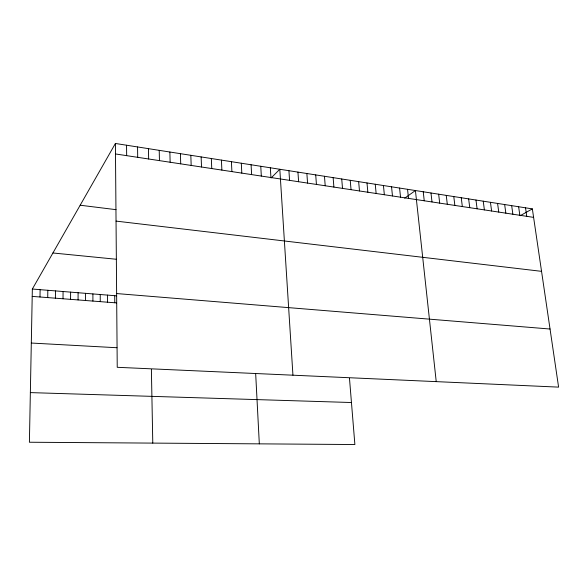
<?xml version="1.0" encoding="UTF-8"?>
<svg xmlns="http://www.w3.org/2000/svg" width="588" height="588" viewBox="0 0 588 588"><rect width="100%" height="100%" fill="white"/><g stroke="black" fill="none" stroke-linecap="round" stroke-linejoin="round"><path stroke-width="0.88" d="M85.517 300.505L85.532 293.331M78.072 299.931L78.101 292.728M70.567 299.351L70.619 292.126M63.012 298.77L63.078 291.523M55.397 298.182L55.478 290.906M47.724 297.594L47.826 290.288M39.991 296.991L40.116 289.671M115.41 143.472L117.233 367.302L558.6 387.125L532.353 208.887L115.41 143.472L32.347 289.039L29.4 442.235L354.88 444.528L349.478 378.297M271.105 177.951L279.815 169.263L292.942 375.195M404.698 198.178L415.422 190.541L436.23 381.627M520.233 215.678L532.353 208.887M30.355 392.608L351.455 402.523M31.311 343.039L116.931 347.728M32.208 296.396L116.564 302.901M32.347 289.039L116.512 295.83M116.63 293.559L550.045 329.023M52.927 252.98L116.387 259.264M116.042 221.103L541.548 271.34M80.174 205.227L116.02 209.659M115.498 153.96L533.603 217.369M525.518 207.814L526.752 216.333M518.623 206.733L519.843 215.281M511.67 205.646L512.876 214.23M504.658 204.543L505.849 213.165M497.58 203.433L498.756 212.084M490.443 202.316L491.605 211.004M483.24 201.184L484.387 209.909M475.971 200.045L477.103 208.799M468.643 198.891L469.753 207.689M461.249 197.73L462.337 206.564M453.782 196.561L454.862 205.425M446.248 195.378L447.306 204.286M438.648 194.187L439.692 203.125M430.982 192.982L432.004 201.963M423.235 191.769L424.242 200.787M407.543 189.307L408.506 198.399M399.583 188.057L400.531 197.186M391.549 186.8L392.475 195.966M383.442 185.521L384.346 194.731M375.254 184.242L376.136 193.489M366.993 182.941L367.853 192.232M358.651 181.633L359.488 190.968M350.228 180.31L351.043 189.681M341.724 178.98L342.517 188.388M333.131 177.635L333.903 187.087M324.466 176.275L325.215 185.764M315.712 174.901L316.432 184.434M306.87 173.511L307.568 183.088M297.94 172.108L298.616 181.736M288.921 170.696L289.568 180.362M270.34 167.778L270.928 177.532M260.763 166.279L261.322 176.077M251.083 164.758L251.62 174.607M255.699 374.115L259.323 443.859M241.308 163.221L241.808 173.115M231.422 161.671L231.892 171.615M221.433 160.105L221.874 170.094M211.342 158.525L211.754 168.558M201.14 156.922L201.515 167.007M190.828 155.305L191.174 165.441M180.406 153.666L180.714 163.854M169.866 152.013L170.138 162.251M159.216 150.344L159.451 160.627M148.448 148.654L148.646 158.988M151.388 369.462L152.784 443.102M137.555 146.949L137.717 157.334M126.545 145.221L126.67 155.658M114.719 295.683L114.77 302.761M107.501 295.103L107.538 302.203M100.232 294.514L100.247 301.644M92.904 293.926L92.911 301.078"/></g></svg>
